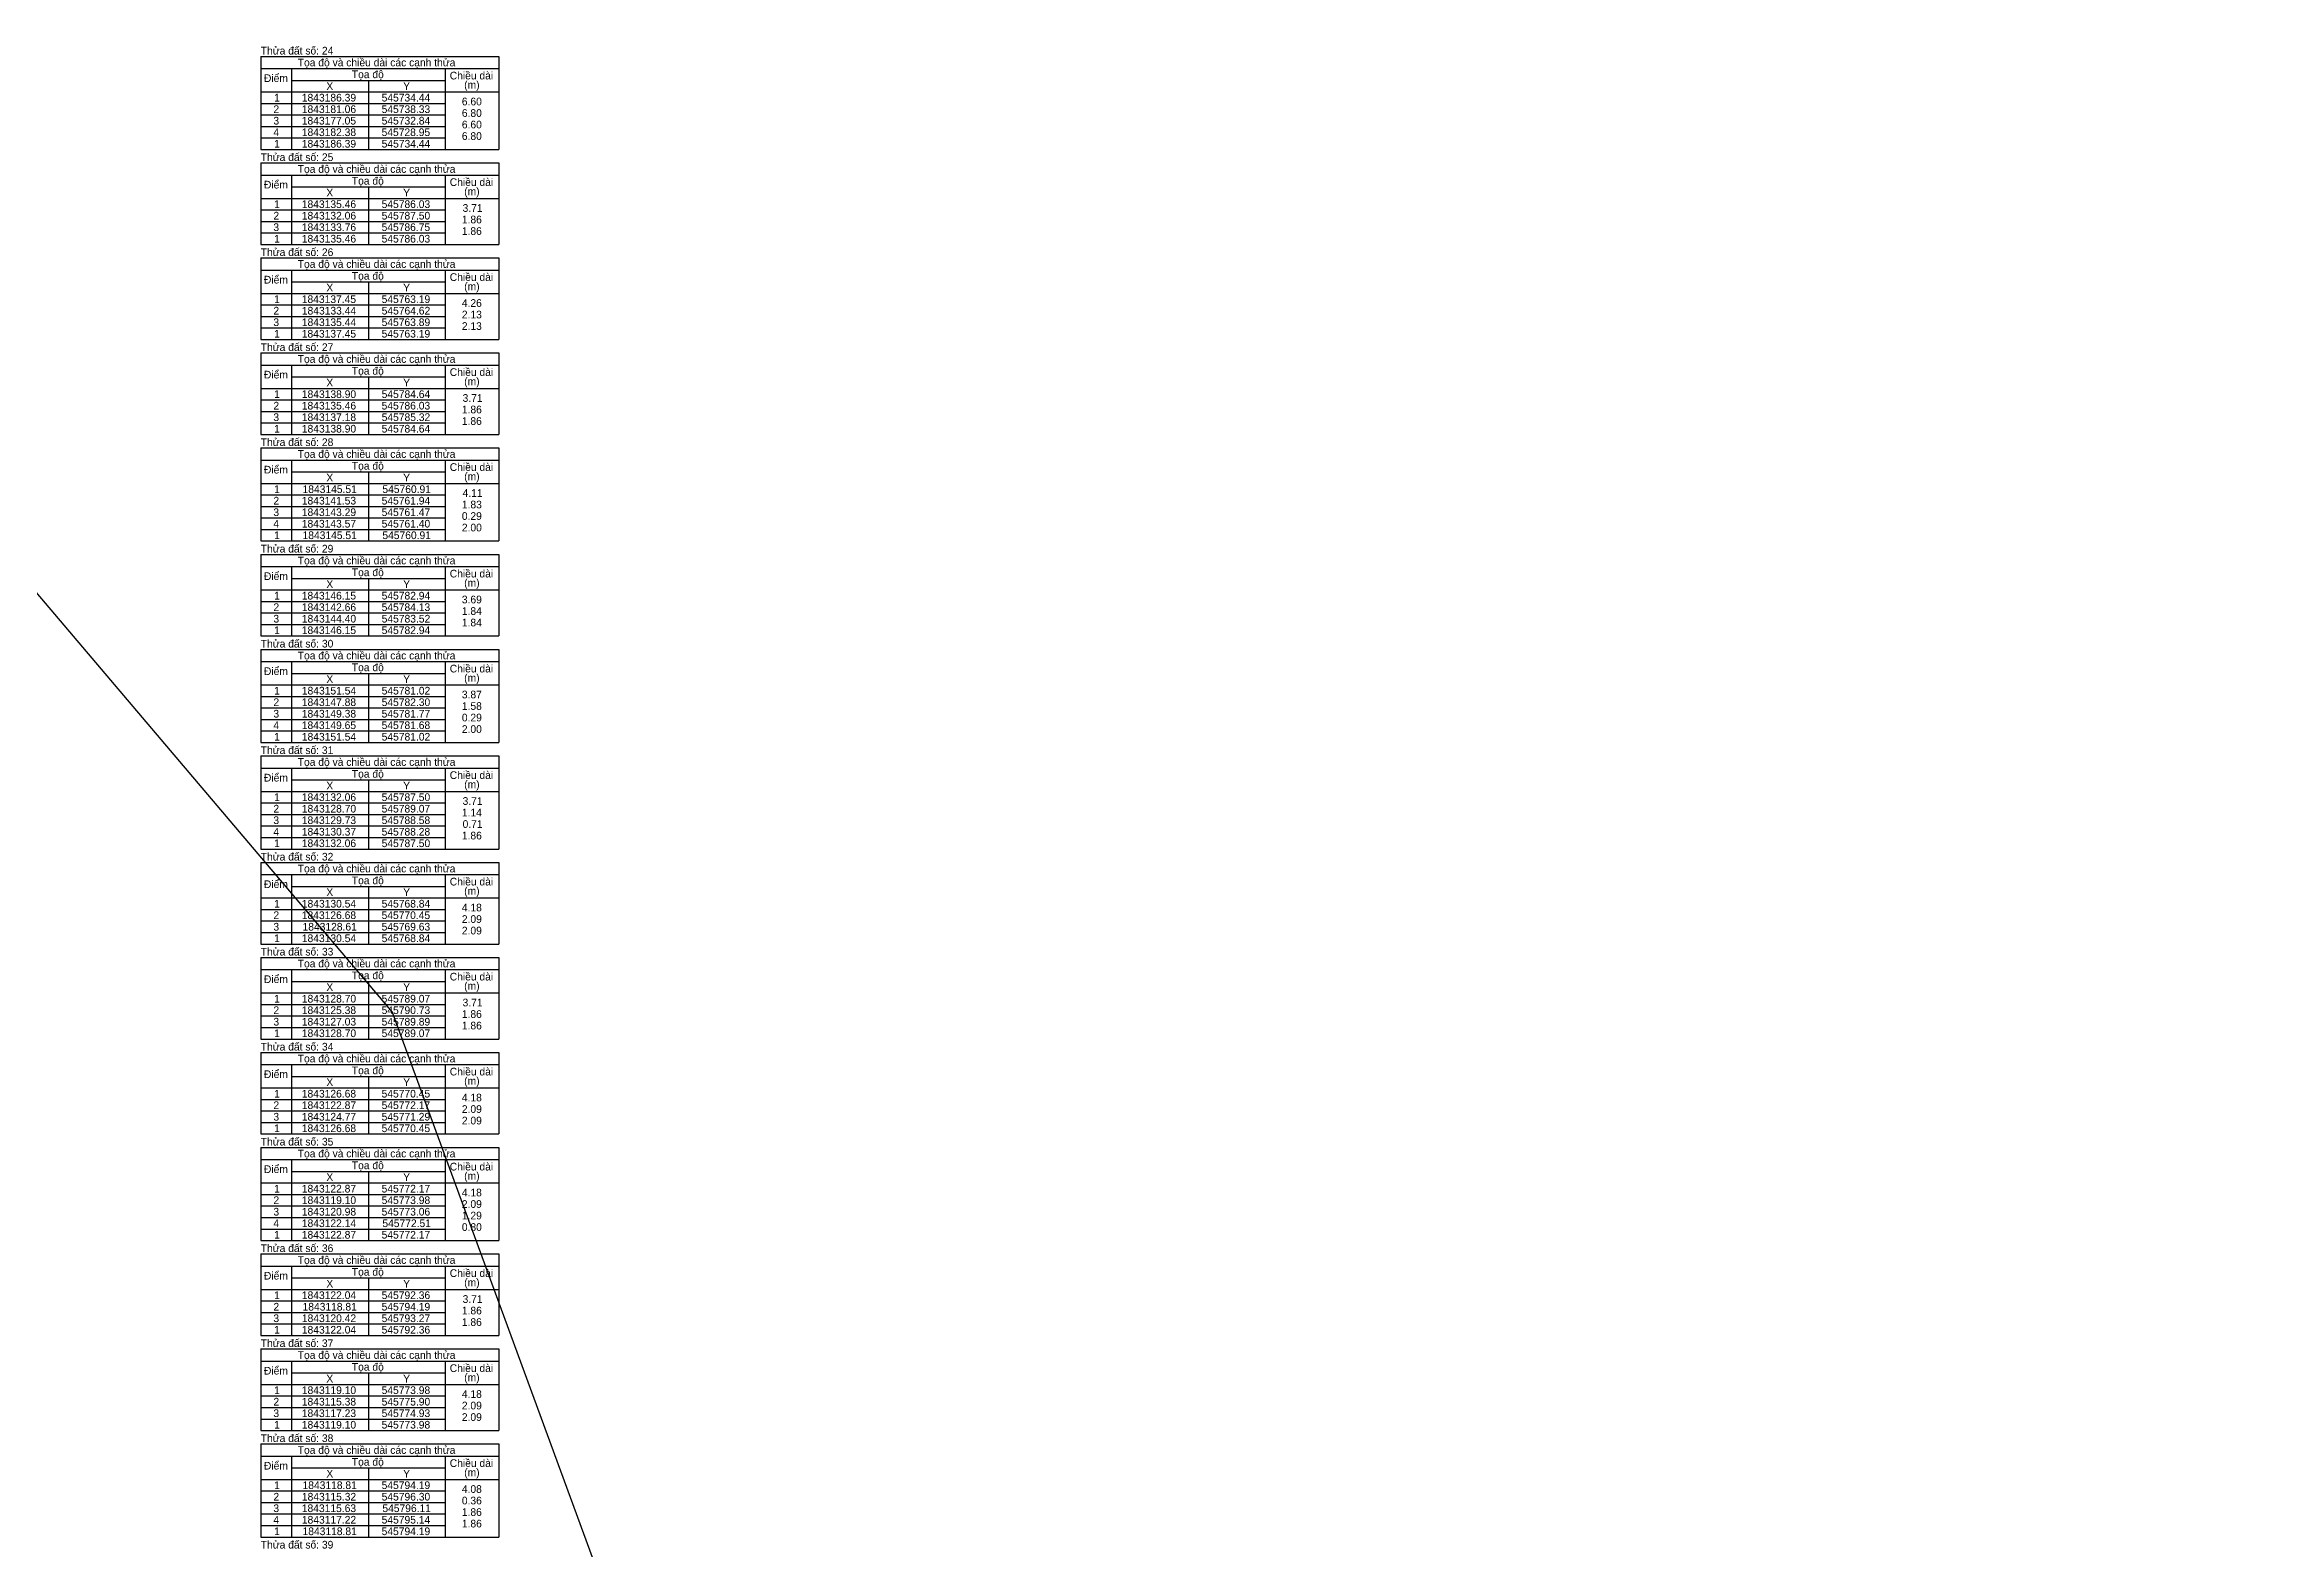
# Model space of a CAD drawing. Extents: x 542592 to 548585, y 1840713 to 1846308.
# Drawn here: x 547138 to 547862, y 1841758 to 1842248 of the extents above; entities that cross this region are included whole.
import ezdxf

# ---------------------------------------------------------------- set-up
doc = ezdxf.new("R2010")
doc.units = 0
doc.layers.add('CONGTRINH', color=7, linetype='Continuous')
doc.layers.add('giai đoạn này', color=7, linetype='Continuous')

msp = doc.modelspace()

# ---------------------------------------------------------------- linework, layer by layer
at = {"layer": 'CONGTRINH'}
msp.add_lwpolyline([(544568.33, 1844020.54), (544710.14, 1843401.59), (545260.59, 1843158.05), (545600.79, 1843192.75), (546890.09, 1842359.15), (547251.35, 1841933.19), (547608.78, 1840958.87), (548101.41, 1840712.9), (548541.09, 1841050.35), (548381.71, 1841468.52), (548585.08, 1841934.37), (548193.08, 1842207.31), (547778.81, 1842689.01), (546108.29, 1843335.55), (545656.49, 1843320.55), (545709.49, 1843646.55), (545306.49, 1843960.65), (545296.09, 1843665.35), (545124.09, 1843654.25), (545039.79, 1844094.35)], close=True, dxfattribs=at)
msp.add_lwpolyline([(544568.33, 1844020.54), (544710.14, 1843401.59), (545260.59, 1843158.05), (545600.79, 1843192.75), (546890.09, 1842359.15), (547251.35, 1841933.19), (547608.78, 1840958.87), (548101.41, 1840712.9), (548541.09, 1841050.35), (548381.71, 1841468.52), (548585.08, 1841934.37), (548193.08, 1842207.31), (547778.81, 1842689.01), (546108.29, 1843335.55), (545656.49, 1843320.55), (545709.49, 1843646.55), (545306.49, 1843960.65), (545296.09, 1843665.35), (545124.09, 1843654.25), (545039.79, 1844094.35)], close=True, dxfattribs=at)
at = {"layer": 'giai đoạn này'}
for p, q in [((547208.65, 1842244.29), (547286.15, 1842244.29)), ((547208.65, 1842244.29), (547208.65, 1842213.99)), ((547208.65, 1842240.34), (547286.15, 1842240.34)), ((547218.65, 1842240.34), (547218.65, 1842213.99)), ((547268.65, 1842240.34), (547268.65, 1842213.99)), ((547286.15, 1842244.29), (547286.15, 1842213.99)), ((547208.65, 1842232.74), (547286.15, 1842232.74)), ((547218.65, 1842236.49), (547268.65, 1842236.49)), ((547243.65, 1842236.49), (547243.65, 1842213.99)), ((547208.65, 1842228.99), (547268.65, 1842228.99)), ((547208.65, 1842225.24), (547268.65, 1842225.24)), ((547208.65, 1842221.49), (547268.65, 1842221.49)), ((547208.65, 1842217.74), (547268.65, 1842217.74)), ((547208.65, 1842213.99), (547286.15, 1842213.99)), ((547208.65, 1842209.61), (547286.15, 1842209.61)), ((547208.65, 1842209.61), (547208.65, 1842183.06)), ((547286.15, 1842209.61), (547286.15, 1842183.06)), ((547208.65, 1842205.66), (547286.15, 1842205.66)), ((547218.65, 1842205.66), (547218.65, 1842183.06)), ((547218.65, 1842201.81), (547268.65, 1842201.81)), ((547243.65, 1842201.81), (547243.65, 1842183.06)), ((547268.65, 1842205.66), (547268.65, 1842183.06)), ((547208.65, 1842198.06), (547286.15, 1842198.06)), ((547208.65, 1842194.31), (547268.65, 1842194.31)), ((547208.65, 1842190.56), (547268.65, 1842190.56)), ((547208.65, 1842186.81), (547268.65, 1842186.81)), ((547208.65, 1842183.06), (547286.15, 1842183.06)), ((547208.65, 1842178.69), (547286.15, 1842178.69)), ((547208.65, 1842178.69), (547208.65, 1842152.14)), ((547208.65, 1842174.74), (547286.15, 1842174.74)), ((547218.65, 1842174.74), (547218.65, 1842152.14)), ((547268.65, 1842174.74), (547268.65, 1842152.14)), ((547286.15, 1842178.69), (547286.15, 1842152.14)), ((547208.65, 1842167.14), (547286.15, 1842167.14)), ((547218.65, 1842170.89), (547268.65, 1842170.89)), ((547243.65, 1842170.89), (547243.65, 1842152.14)), ((547208.65, 1842163.39), (547268.65, 1842163.39)), ((547208.65, 1842159.64), (547268.65, 1842159.64)), ((547208.65, 1842155.89), (547268.65, 1842155.89)), ((547208.65, 1842152.14), (547286.15, 1842152.14)), ((547208.65, 1842147.76), (547286.15, 1842147.76)), ((547208.65, 1842147.76), (547208.65, 1842121.21)), ((547208.65, 1842143.81), (547286.15, 1842143.81)), ((547218.65, 1842143.81), (547218.65, 1842121.21)), ((547268.65, 1842143.81), (547268.65, 1842121.21)), ((547286.15, 1842147.76), (547286.15, 1842121.21)), ((547208.65, 1842136.21), (547286.15, 1842136.21)), ((547218.65, 1842139.96), (547268.65, 1842139.96)), ((547243.65, 1842139.96), (547243.65, 1842121.21)), ((547208.65, 1842132.46), (547268.65, 1842132.46)), ((547208.65, 1842128.71), (547268.65, 1842128.71)), ((547208.65, 1842124.96), (547268.65, 1842124.96)), ((547208.65, 1842121.21), (547286.15, 1842121.21)), ((547208.65, 1842116.84), (547286.15, 1842116.84)), ((547208.65, 1842116.84), (547208.65, 1842086.54)), ((547286.15, 1842116.84), (547286.15, 1842086.54)), ((547208.65, 1842112.89), (547286.15, 1842112.89)), ((547218.65, 1842112.89), (547218.65, 1842086.54)), ((547218.65, 1842109.04), (547268.65, 1842109.04)), ((547243.65, 1842109.04), (547243.65, 1842086.54)), ((547268.65, 1842112.89), (547268.65, 1842086.54)), ((547208.65, 1842105.29), (547286.15, 1842105.29)), ((547208.65, 1842101.54), (547268.65, 1842101.54)), ((547208.65, 1842097.79), (547268.65, 1842097.79)), ((547208.65, 1842094.04), (547268.65, 1842094.04)), ((547208.65, 1842090.29), (547268.65, 1842090.29)), ((547208.65, 1842086.54), (547286.15, 1842086.54)), ((547208.65, 1842082.16), (547286.15, 1842082.16)), ((547208.65, 1842082.16), (547208.65, 1842055.61)), ((547208.65, 1842078.21), (547286.15, 1842078.21)), ((547218.65, 1842078.21), (547218.65, 1842055.61)), ((547268.65, 1842078.21), (547268.65, 1842055.61)), ((547286.15, 1842082.16), (547286.15, 1842055.61)), ((547218.65, 1842074.36), (547268.65, 1842074.36)), ((547243.65, 1842074.36), (547243.65, 1842055.61)), ((547208.65, 1842070.61), (547286.15, 1842070.61)), ((547208.65, 1842066.86), (547268.65, 1842066.86)), ((547208.65, 1842063.11), (547268.65, 1842063.11)), ((547208.65, 1842059.36), (547268.65, 1842059.36)), ((547208.65, 1842055.61), (547286.15, 1842055.61)), ((547208.65, 1842051.24), (547286.15, 1842051.24)), ((547208.65, 1842051.24), (547208.65, 1842020.94)), ((547286.15, 1842051.24), (547286.15, 1842020.94)), ((547208.65, 1842047.29), (547286.15, 1842047.29)), ((547218.65, 1842047.29), (547218.65, 1842020.94)), ((547218.65, 1842043.44), (547268.65, 1842043.44)), ((547243.65, 1842043.44), (547243.65, 1842020.94)), ((547268.65, 1842047.29), (547268.65, 1842020.94)), ((547208.65, 1842039.69), (547286.15, 1842039.69)), ((547208.65, 1842035.94), (547268.65, 1842035.94)), ((547208.65, 1842032.19), (547268.65, 1842032.19)), ((547208.65, 1842028.44), (547268.65, 1842028.44)), ((547208.65, 1842024.69), (547268.65, 1842024.69)), ((547208.65, 1842020.94), (547286.15, 1842020.94)), ((547208.65, 1842016.56), (547286.15, 1842016.56)), ((547208.65, 1842016.56), (547208.65, 1841986.26)), ((547286.15, 1842016.56), (547286.15, 1841986.26)), ((547208.65, 1842012.61), (547286.15, 1842012.61)), ((547218.65, 1842012.61), (547218.65, 1841986.26)), ((547218.65, 1842008.76), (547268.65, 1842008.76)), ((547243.65, 1842008.76), (547243.65, 1841986.26)), ((547268.65, 1842012.61), (547268.65, 1841986.26)), ((547208.65, 1842005.01), (547286.15, 1842005.01)), ((547208.65, 1842001.26), (547268.65, 1842001.26)), ((547208.65, 1841997.51), (547268.65, 1841997.51)), ((547208.65, 1841993.76), (547268.65, 1841993.76)), ((547208.65, 1841990.01), (547268.65, 1841990.01)), ((547208.65, 1841986.26), (547286.15, 1841986.26)), ((547208.65, 1841981.89), (547286.15, 1841981.89)), ((547208.65, 1841981.89), (547208.65, 1841955.34)), ((547208.65, 1841977.94), (547286.15, 1841977.94)), ((547218.65, 1841977.94), (547218.65, 1841955.34)), ((547268.65, 1841977.94), (547268.65, 1841955.34)), ((547286.15, 1841981.89), (547286.15, 1841955.34)), ((547208.65, 1841970.34), (547286.15, 1841970.34)), ((547218.65, 1841974.09), (547268.65, 1841974.09)), ((547243.65, 1841974.09), (547243.65, 1841955.34)), ((547208.65, 1841966.59), (547268.65, 1841966.59)), ((547208.65, 1841962.84), (547268.65, 1841962.84)), ((547208.65, 1841959.09), (547268.65, 1841959.09)), ((547208.65, 1841955.34), (547286.15, 1841955.34)), ((547208.65, 1841950.96), (547286.15, 1841950.96)), ((547208.65, 1841950.96), (547208.65, 1841924.41)), ((547286.15, 1841950.96), (547286.15, 1841924.41)), ((547208.65, 1841947.01), (547286.15, 1841947.01)), ((547218.65, 1841947.01), (547218.65, 1841924.41)), ((547218.65, 1841943.16), (547268.65, 1841943.16)), ((547243.65, 1841943.16), (547243.65, 1841924.41)), ((547268.65, 1841947.01), (547268.65, 1841924.41)), ((547208.65, 1841939.41), (547286.15, 1841939.41)), ((547208.65, 1841935.66), (547268.65, 1841935.66)), ((547208.65, 1841931.91), (547268.65, 1841931.91)), ((547208.65, 1841928.16), (547268.65, 1841928.16)), ((547208.65, 1841924.41), (547286.15, 1841924.41)), ((547208.65, 1841920.04), (547286.15, 1841920.04)), ((547208.65, 1841920.04), (547208.65, 1841893.49)), ((547286.15, 1841920.04), (547286.15, 1841893.49)), ((547208.65, 1841916.09), (547286.15, 1841916.09)), ((547218.65, 1841916.09), (547218.65, 1841893.49)), ((547218.65, 1841912.24), (547268.65, 1841912.24)), ((547243.65, 1841912.24), (547243.65, 1841893.49)), ((547268.65, 1841916.09), (547268.65, 1841893.49)), ((547208.65, 1841908.49), (547286.15, 1841908.49)), ((547208.65, 1841904.74), (547268.65, 1841904.74)), ((547208.65, 1841900.99), (547268.65, 1841900.99)), ((547208.65, 1841897.24), (547268.65, 1841897.24)), ((547208.65, 1841893.49), (547286.15, 1841893.49)), ((547208.65, 1841889.11), (547286.15, 1841889.11)), ((547208.65, 1841889.11), (547208.65, 1841858.81)), ((547208.65, 1841885.16), (547286.15, 1841885.16)), ((547218.65, 1841885.16), (547218.65, 1841858.81)), ((547268.65, 1841885.16), (547268.65, 1841858.81)), ((547286.15, 1841889.11), (547286.15, 1841858.81)), ((547208.65, 1841877.56), (547286.15, 1841877.56)), ((547218.65, 1841881.31), (547268.65, 1841881.31)), ((547243.65, 1841881.31), (547243.65, 1841858.81)), ((547208.65, 1841873.81), (547268.65, 1841873.81)), ((547208.65, 1841870.06), (547268.65, 1841870.06)), ((547208.65, 1841866.31), (547268.65, 1841866.31)), ((547208.65, 1841862.56), (547268.65, 1841862.56)), ((547208.65, 1841858.81), (547286.15, 1841858.81)), ((547208.65, 1841854.44), (547286.15, 1841854.44)), ((547208.65, 1841854.44), (547208.65, 1841827.89)), ((547286.15, 1841854.44), (547286.15, 1841827.89)), ((547208.65, 1841850.49), (547286.15, 1841850.49)), ((547218.65, 1841850.49), (547218.65, 1841827.89)), ((547218.65, 1841846.64), (547268.65, 1841846.64)), ((547243.65, 1841846.64), (547243.65, 1841827.89)), ((547268.65, 1841850.49), (547268.65, 1841827.89)), ((547208.65, 1841842.89), (547286.15, 1841842.89)), ((547208.65, 1841839.14), (547268.65, 1841839.14)), ((547208.65, 1841835.39), (547268.65, 1841835.39)), ((547208.65, 1841831.64), (547268.65, 1841831.64)), ((547208.65, 1841827.89), (547286.15, 1841827.89)), ((547208.65, 1841823.51), (547286.15, 1841823.51)), ((547208.65, 1841823.51), (547208.65, 1841796.96)), ((547208.65, 1841819.56), (547286.15, 1841819.56)), ((547218.65, 1841819.56), (547218.65, 1841796.96)), ((547268.65, 1841819.56), (547268.65, 1841796.96)), ((547286.15, 1841823.51), (547286.15, 1841796.96)), ((547208.65, 1841811.96), (547286.15, 1841811.96)), ((547218.65, 1841815.71), (547268.65, 1841815.71)), ((547243.65, 1841815.71), (547243.65, 1841796.96)), ((547208.65, 1841808.21), (547268.65, 1841808.21)), ((547208.65, 1841804.46), (547268.65, 1841804.46)), ((547208.65, 1841800.71), (547268.65, 1841800.71)), ((547208.65, 1841796.96), (547286.15, 1841796.96)), ((547208.65, 1841792.59), (547286.15, 1841792.59)), ((547208.65, 1841792.59), (547208.65, 1841762.29)), ((547208.65, 1841788.64), (547286.15, 1841788.64)), ((547218.65, 1841788.64), (547218.65, 1841762.29)), ((547268.65, 1841788.64), (547268.65, 1841762.29)), ((547286.15, 1841792.59), (547286.15, 1841762.29)), ((547218.65, 1841784.79), (547268.65, 1841784.79)), ((547243.65, 1841784.79), (547243.65, 1841762.29)), ((547208.65, 1841781.04), (547286.15, 1841781.04)), ((547208.65, 1841777.29), (547268.65, 1841777.29)), ((547208.65, 1841773.54), (547268.65, 1841773.54)), ((547208.65, 1841769.79), (547268.65, 1841769.79)), ((547208.65, 1841766.04), (547268.65, 1841766.04)), ((547208.65, 1841762.29), (547286.15, 1841762.29))]:
    msp.add_line(p, q, dxfattribs=at)

# ---------------------------------------------------------------- texts
for s, p in [('Thửa đất số: 24', (547208.65, 1842244.91)), ('Điểm', (547209.68, 1842235.96)), ('Tọa độ và chiều dài các cạnh thửa', (547220.68, 1842241.06)), ('Tọa độ', (547238.28, 1842237.21)), ('Chiều dài', (547270.14, 1842236.8)), ('1', (547213, 1842229.61)), ('1843186.39', (547222, 1842229.61)), ('X', (547229.99, 1842233.36)), ('545734.44', (547247.98, 1842229.61)), ('Y', (547254.99, 1842233.36)), ('6.60', (547274.08, 1842228.36)), ('(m)', (547274.84, 1842233.78)), ('3', (547212.75, 1842222.11)), ('2', (547212.77, 1842225.86)), ('1843177.05', (547221.99, 1842222.11)), ('1843181.06', (547222, 1842225.86)), ('545738.33', (547247.97, 1842225.86)), ('545732.84', (547247.98, 1842222.11)), ('6.80', (547274.08, 1842224.61)), ('6.60', (547274.08, 1842220.86)), ('4', (547212.76, 1842218.36)), ('1', (547213, 1842214.61)), ('1843182.38', (547222, 1842218.36)), ('1843186.39', (547222, 1842214.61)), ('545728.95', (547247.96, 1842218.36)), ('545734.44', (547247.98, 1842214.61)), ('6.80', (547274.08, 1842217.11)), ('Thửa đất số: 25', (547208.65, 1842210.24)), ('Tọa độ và chiều dài các cạnh thửa', (547220.68, 1842206.39)), ('Điểm', (547209.68, 1842201.29)), ('X', (547229.99, 1842198.69)), ('Tọa độ', (547238.28, 1842202.54)), ('Y', (547254.99, 1842198.69)), ('Chiều dài', (547270.14, 1842202.12)), ('(m)', (547274.84, 1842199.11)), ('2', (547212.77, 1842191.19)), ('1', (547213, 1842194.94)), ('1843135.46', (547222, 1842194.94)), ('1843132.06', (547222, 1842191.19)), ('545786.03', (547247.97, 1842194.94)), ('545787.50', (547247.98, 1842191.19)), ('3.71', (547274.32, 1842193.69)), ('3', (547212.75, 1842187.44)), ('1843133.76', (547222, 1842187.44)), ('545786.75', (547247.96, 1842187.44)), ('1.86', (547274.08, 1842189.94)), ('1.86', (547274.08, 1842186.19)), ('Thửa đất số: 26', (547208.65, 1842179.31)), ('1', (547213, 1842183.69)), ('1843135.46', (547222, 1842183.69)), ('545786.03', (547247.97, 1842183.69)), ('Điểm', (547209.68, 1842170.36)), ('Tọa độ và chiều dài các cạnh thửa', (547220.68, 1842175.46)), ('Tọa độ', (547238.28, 1842171.61)), ('Chiều dài', (547270.14, 1842171.2)), ('1', (547213, 1842164.01)), ('1843137.45', (547221.99, 1842164.01)), ('X', (547229.99, 1842167.76)), ('545763.19', (547247.97, 1842164.01)), ('Y', (547254.99, 1842167.76)), ('4.26', (547274.08, 1842162.76)), ('(m)', (547274.84, 1842168.18)), ('3', (547212.75, 1842156.51)), ('2', (547212.77, 1842160.26)), ('1843133.44', (547222.01, 1842160.26)), ('1843135.44', (547222.01, 1842156.51)), ('545763.89', (547247.97, 1842156.51)), ('545764.62', (547247.99, 1842160.26)), ('2.13', (547274.08, 1842159.01)), ('2.13', (547274.08, 1842155.26)), ('Thửa đất số: 27', (547208.65, 1842148.39)), ('1', (547213, 1842152.76)), ('1843137.45', (547221.99, 1842152.76)), ('545763.19', (547247.97, 1842152.76)), ('Tọa độ và chiều dài các cạnh thửa', (547220.68, 1842144.54)), ('Tọa độ', (547238.28, 1842140.69)), ('Chiều dài', (547270.14, 1842140.27)), ('Điểm', (547209.68, 1842139.44)), ('X', (547229.99, 1842136.84)), ('Y', (547254.99, 1842136.84)), ('(m)', (547274.84, 1842137.26)), ('2', (547212.77, 1842129.34)), ('1', (547213, 1842133.09)), ('1843138.90', (547222.01, 1842133.09)), ('1843135.46', (547222, 1842129.34)), ('545784.64', (547247.98, 1842133.09)), ('545786.03', (547247.97, 1842129.34)), ('1.86', (547274.08, 1842128.09)), ('3.71', (547274.32, 1842131.84)), ('3', (547212.75, 1842125.59)), ('1', (547213, 1842121.84)), ('1843137.18', (547222, 1842125.59)), ('1843138.90', (547222.01, 1842121.84)), ('545784.64', (547247.98, 1842121.84)), ('545785.32', (547247.99, 1842125.59)), ('1.86', (547274.08, 1842124.34)), ('Thửa đất số: 28', (547208.65, 1842117.46)), ('Tọa độ và chiều dài các cạnh thửa', (547220.68, 1842113.61)), ('Điểm', (547209.68, 1842108.51)), ('X', (547229.99, 1842105.91)), ('Tọa độ', (547238.28, 1842109.76)), ('Y', (547254.99, 1842105.91)), ('Chiều dài', (547270.14, 1842109.35)), ('(m)', (547274.84, 1842106.33)), ('2', (547212.77, 1842098.41)), ('1', (547213, 1842102.16)), ('1843141.53', (547222, 1842098.41)), ('1843145.51', (547222.24, 1842102.16)), ('545761.94', (547247.98, 1842098.41)), ('545760.91', (547248.22, 1842102.16)), ('1.83', (547274.08, 1842097.16)), ('4.11', (547274.32, 1842100.91)), ('4', (547212.76, 1842090.91)), ('3', (547212.75, 1842094.66)), ('1843143.29', (547222, 1842094.66)), ('1843143.57', (547222, 1842090.91)), ('545761.47', (547247.97, 1842094.66)), ('545761.40', (547247.98, 1842090.91)), ('0.29', (547274.08, 1842093.41)), ('Thửa đất số: 29', (547208.65, 1842082.79)), ('1', (547213, 1842087.16)), ('1843145.51', (547222.24, 1842087.16)), ('545760.91', (547248.22, 1842087.16)), ('2.00', (547274.08, 1842089.66)), ('Tọa độ và chiều dài các cạnh thửa', (547220.68, 1842078.94)), ('Điểm', (547209.68, 1842073.84)), ('X', (547229.99, 1842071.24)), ('Tọa độ', (547238.28, 1842075.09)), ('Y', (547254.99, 1842071.24)), ('Chiều dài', (547270.14, 1842074.67)), ('(m)', (547274.84, 1842071.66)), ('2', (547212.77, 1842063.74)), ('1', (547213, 1842067.49)), ('1843146.15', (547221.99, 1842067.49)), ('1843142.66', (547222, 1842063.74)), ('545782.94', (547247.98, 1842067.49)), ('545784.13', (547247.97, 1842063.74)), ('3.69', (547274.08, 1842066.24)), ('1.84', (547274.08, 1842062.49)), ('3', (547212.75, 1842059.99)), ('1', (547213, 1842056.24)), ('1843146.15', (547221.99, 1842056.24)), ('1843144.40', (547222.01, 1842059.99)), ('545782.94', (547247.98, 1842056.24)), ('545783.52', (547247.99, 1842059.99)), ('1.84', (547274.08, 1842058.74)), ('Thửa đất số: 30', (547208.65, 1842051.86)), ('Tọa độ và chiều dài các cạnh thửa', (547220.68, 1842048.01)), ('Điểm', (547209.68, 1842042.91)), ('X', (547229.99, 1842040.31)), ('Tọa độ', (547238.28, 1842044.16)), ('Y', (547254.99, 1842040.31)), ('Chiều dài', (547270.14, 1842043.75)), ('(m)', (547274.84, 1842040.73)), ('2', (547212.77, 1842032.81)), ('1', (547213, 1842036.56)), ('1843151.54', (547222.01, 1842036.56)), ('1843147.88', (547222, 1842032.81)), ('545782.30', (547247.98, 1842032.81)), ('545781.02', (547247.99, 1842036.56)), ('3.87', (547274.08, 1842035.31)), ('4', (547212.76, 1842025.31)), ('3', (547212.75, 1842029.06)), ('1843149.65', (547221.99, 1842025.31)), ('1843149.38', (547222, 1842029.06)), ('545781.77', (547247.97, 1842029.06)), ('545781.68', (547247.97, 1842025.31)), ('0.29', (547274.08, 1842027.81)), ('1.58', (547274.08, 1842031.56)), ('1', (547213, 1842021.56)), ('1843151.54', (547222.01, 1842021.56)), ('545781.02', (547247.99, 1842021.56)), ('2.00', (547274.08, 1842024.06)), ('Thửa đất số: 31', (547208.65, 1842017.19)), ('Tọa độ và chiều dài các cạnh thửa', (547220.68, 1842013.34)), ('Điểm', (547209.68, 1842008.24)), ('X', (547229.99, 1842005.64)), ('Tọa độ', (547238.28, 1842009.49)), ('Y', (547254.99, 1842005.64)), ('Chiều dài', (547270.14, 1842009.07)), ('(m)', (547274.84, 1842006.06)), ('2', (547212.77, 1841998.14)), ('1', (547213, 1842001.89)), ('1843132.06', (547222, 1842001.89)), ('1843128.70', (547222.01, 1841998.14)), ('545787.50', (547247.98, 1842001.89)), ('545789.07', (547247.97, 1841998.14)), ('1.14', (547274.08, 1841996.89)), ('3.71', (547274.32, 1842000.64)), ('4', (547212.76, 1841990.64)), ('3', (547212.75, 1841994.39)), ('1843129.73', (547222, 1841994.39)), ('1843130.37', (547222, 1841990.64)), ('545788.58', (547247.97, 1841994.39)), ('545788.28', (547247.97, 1841990.64)), ('1.86', (547274.08, 1841989.39)), ('0.71', (547274.32, 1841993.14)), ('Thửa đất số: 32', (547208.65, 1841982.51)), ('1', (547213, 1841986.89)), ('1843132.06', (547222, 1841986.89)), ('545787.50', (547247.98, 1841986.89)), ('Tọa độ và chiều dài các cạnh thửa', (547220.68, 1841978.66)), ('Tọa độ', (547238.28, 1841974.81)), ('Chiều dài', (547270.14, 1841974.4)), ('Điểm', (547209.68, 1841973.56)), ('1', (547213, 1841967.21)), ('1843130.54', (547222.01, 1841967.21)), ('X', (547229.99, 1841970.96)), ('545768.84', (547247.98, 1841967.21)), ('Y', (547254.99, 1841970.96)), ('(m)', (547274.84, 1841971.38)), ('3', (547212.75, 1841959.71)), ('2', (547212.77, 1841963.46)), ('1843126.68', (547222, 1841963.46)), ('1843128.61', (547222.24, 1841959.71)), ('545770.45', (547247.96, 1841963.46)), ('545769.63', (547247.97, 1841959.71)), ('4.18', (547274.08, 1841965.96)), ('2.09', (547274.08, 1841962.21)), ('1', (547213, 1841955.96)), ('1843130.54', (547222.01, 1841955.96)), ('545768.84', (547247.98, 1841955.96)), ('2.09', (547274.08, 1841958.46)), ('Thửa đất số: 33', (547208.65, 1841951.59)), ('Tọa độ và chiều dài các cạnh thửa', (547220.68, 1841947.74)), ('Điểm', (547209.68, 1841942.64)), ('X', (547229.99, 1841940.04)), ('Tọa độ', (547238.28, 1841943.89)), ('Y', (547254.99, 1841940.04)), ('Chiều dài', (547270.14, 1841943.47)), ('(m)', (547274.84, 1841940.46)), ('2', (547212.77, 1841932.54)), ('1', (547213, 1841936.29)), ('1843128.70', (547222.01, 1841936.29)), ('1843125.38', (547222, 1841932.54)), ('545789.07', (547247.97, 1841936.29)), ('545790.73', (547247.97, 1841932.54)), ('1.86', (547274.08, 1841931.29)), ('3.71', (547274.32, 1841935.04)), ('3', (547212.75, 1841928.79)), ('1', (547213, 1841925.04)), ('1843127.03', (547222, 1841928.79)), ('1843128.70', (547222.01, 1841925.04)), ('545789.89', (547247.97, 1841928.79)), ('545789.07', (547247.97, 1841925.04)), ('1.86', (547274.08, 1841927.54)), ('Thửa đất số: 34', (547208.65, 1841920.66)), ('Tọa độ và chiều dài các cạnh thửa', (547220.68, 1841916.81)), ('Điểm', (547209.68, 1841911.71)), ('X', (547229.99, 1841909.11)), ('Tọa độ', (547238.28, 1841912.96)), ('Y', (547254.99, 1841909.11)), ('Chiều dài', (547270.14, 1841912.55)), ('(m)', (547274.84, 1841909.53)), ('1', (547213, 1841905.36)), ('1843126.68', (547222, 1841905.36)), ('545770.45', (547247.96, 1841905.36)), ('4.18', (547274.08, 1841904.11)), ('3', (547212.75, 1841897.86)), ('2', (547212.77, 1841901.61)), ('1843122.87', (547222, 1841901.61)), ('1843124.77', (547222, 1841897.86)), ('545772.17', (547247.97, 1841901.61)), ('545771.29', (547247.97, 1841897.86)), ('2.09', (547274.08, 1841900.36)), ('2.09', (547274.08, 1841896.61)), ('Thửa đất số: 35', (547208.65, 1841889.74)), ('1', (547213, 1841894.11)), ('1843126.68', (547222, 1841894.11)), ('545770.45', (547247.96, 1841894.11)), ('Điểm', (547209.68, 1841880.79)), ('Tọa độ và chiều dài các cạnh thửa', (547220.68, 1841885.89)), ('Tọa độ', (547238.28, 1841882.04)), ('Chiều dài', (547270.14, 1841881.62)), ('1', (547213, 1841874.44)), ('1843122.87', (547222, 1841874.44)), ('X', (547229.99, 1841878.19)), ('545772.17', (547247.97, 1841874.44)), ('Y', (547254.99, 1841878.19)), ('4.18', (547274.08, 1841873.19)), ('(m)', (547274.84, 1841878.61)), ('3', (547212.75, 1841866.94)), ('2', (547212.77, 1841870.69)), ('1843119.10', (547222.01, 1841870.69)), ('1843120.98', (547222, 1841866.94)), ('545773.98', (547247.97, 1841870.69)), ('545773.06', (547247.97, 1841866.94)), ('2.09', (547274.08, 1841869.44)), ('1.29', (547274.08, 1841865.69)), ('4', (547212.76, 1841863.19)), ('1', (547213, 1841859.44)), ('1843122.14', (547222.01, 1841863.19)), ('1843122.87', (547222, 1841859.44)), ('545772.17', (547247.97, 1841859.44)), ('545772.51', (547248.22, 1841863.19)), ('0.80', (547274.08, 1841861.94)), ('Thửa đất số: 36', (547208.65, 1841855.06)), ('Tọa độ và chiều dài các cạnh thửa', (547220.68, 1841851.21)), ('Điểm', (547209.68, 1841846.11)), ('Tọa độ', (547238.28, 1841847.36)), ('Chiều dài', (547270.14, 1841846.95)), ('(m)', (547274.84, 1841843.93)), ('1', (547213, 1841839.76)), ('1843122.04', (547222.01, 1841839.76)), ('X', (547229.99, 1841843.51)), ('545792.36', (547247.97, 1841839.76)), ('Y', (547254.99, 1841843.51)), ('3.71', (547274.32, 1841838.51)), ('3', (547212.75, 1841832.26)), ('2', (547212.77, 1841836.01)), ('1843120.42', (547222.02, 1841832.26)), ('1843118.81', (547222.24, 1841836.01)), ('545794.19', (547247.97, 1841836.01)), ('545793.27', (547247.97, 1841832.26)), ('1.86', (547274.08, 1841834.76)), ('1.86', (547274.08, 1841831.01)), ('Thửa đất số: 37', (547208.65, 1841824.14)), ('1', (547213, 1841828.51)), ('1843122.04', (547222.01, 1841828.51)), ('545792.36', (547247.97, 1841828.51)), ('Điểm', (547209.68, 1841815.19)), ('Tọa độ và chiều dài các cạnh thửa', (547220.68, 1841820.29)), ('Tọa độ', (547238.28, 1841816.44)), ('Chiều dài', (547270.14, 1841816.02)), ('1', (547213, 1841808.84)), ('1843119.10', (547222.01, 1841808.84)), ('X', (547229.99, 1841812.59)), ('545773.98', (547247.97, 1841808.84)), ('Y', (547254.99, 1841812.59)), ('(m)', (547274.84, 1841813.01)), ('3', (547212.75, 1841801.34)), ('2', (547212.77, 1841805.09)), ('1843115.38', (547222, 1841805.09)), ('1843117.23', (547222, 1841801.34)), ('545775.90', (547247.98, 1841805.09)), ('545774.93', (547247.97, 1841801.34)), ('4.18', (547274.08, 1841807.59)), ('2.09', (547274.08, 1841803.84)), ('Thửa đất số: 38', (547208.65, 1841793.21)), ('1', (547213, 1841797.59)), ('1843119.10', (547222.01, 1841797.59)), ('545773.98', (547247.97, 1841797.59)), ('2.09', (547274.08, 1841800.09)), ('Tọa độ và chiều dài các cạnh thửa', (547220.68, 1841789.36)), ('Điểm', (547209.68, 1841784.26)), ('X', (547229.99, 1841781.66)), ('Tọa độ', (547238.28, 1841785.51)), ('Y', (547254.99, 1841781.66)), ('Chiều dài', (547270.14, 1841785.1)), ('(m)', (547274.84, 1841782.08)), ('2', (547212.77, 1841774.16)), ('1', (547213, 1841777.91)), ('1843115.32', (547222.02, 1841774.16)), ('1843118.81', (547222.24, 1841777.91)), ('545794.19', (547247.97, 1841777.91)), ('545796.30', (547247.98, 1841774.16)), ('4.08', (547274.08, 1841776.66)), ('0.36', (547274.08, 1841772.91)), ('4', (547212.76, 1841766.66)), ('3', (547212.75, 1841770.41)), ('1843115.63', (547222, 1841770.41)), ('1843117.22', (547222.02, 1841766.66)), ('545795.14', (547247.98, 1841766.66)), ('545796.11', (547248.22, 1841770.41)), ('1.86', (547274.08, 1841769.16)), ('1.86', (547274.08, 1841765.41)), ('Thửa đất số: 39', (547208.65, 1841758.54)), ('1', (547213, 1841762.91)), ('1843118.81', (547222.24, 1841762.91)), ('545794.19', (547247.97, 1841762.91))]:
    msp.add_text(s, height=2.5, dxfattribs=at).set_placement(p)

doc.saveas('drawing.dxf')
